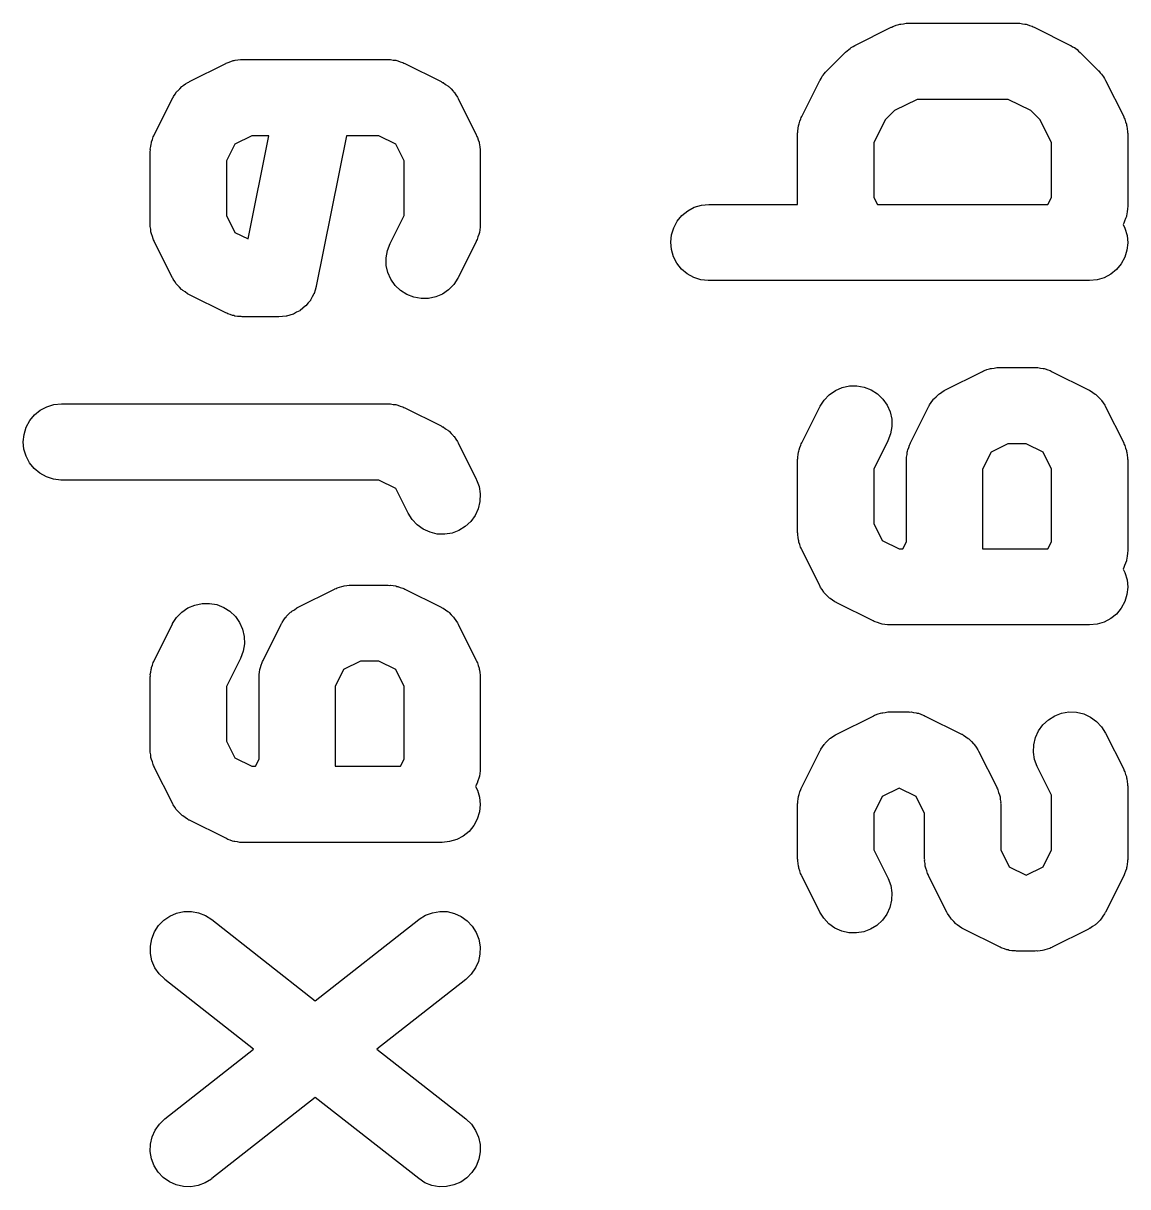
# Model space of a CAD drawing. Extents: x 1 to 84, y 1 to 137.
# Drawn here: x 73.328 to 77.678, y 100.084 to 104.669 of the extents above; entities that cross this region are included whole.
import ezdxf

# ---------------------------------------------------------------- set-up
doc = ezdxf.new("R2010")
doc.units = 0
doc.layers.add('BLACK', color=7, linetype='CONTINUOUS')

msp = doc.modelspace()

# ---------------------------------------------------------------- linework, layer by layer
at = {"layer": 'BLACK', "linetype": 'CONTINUOUS'}
for p, q in [((76.6033, 104.582), (76.7462, 104.653)), ((76.7462, 104.653), (76.7481, 104.654)), ((76.7481, 104.654), (76.7522, 104.656)), ((76.7522, 104.656), (76.7561, 104.658)), ((76.7561, 104.658), (76.7659, 104.661)), ((76.7659, 104.661), (76.7756, 104.664)), ((76.7756, 104.664), (76.7799, 104.665)), ((76.7799, 104.665), (76.7841, 104.666)), ((76.7841, 104.666), (76.7944, 104.667)), ((76.7944, 104.667), (76.8045, 104.669)), ((76.8045, 104.669), (76.8089, 104.669)), ((76.8089, 104.669), (76.8133, 104.669)), ((76.8133, 104.669), (77.2419, 104.669)), ((77.2419, 104.669), (77.244, 104.669)), ((77.244, 104.669), (77.2483, 104.669)), ((77.2483, 104.669), (77.2528, 104.669)), ((77.2528, 104.669), (77.2629, 104.667)), ((77.2629, 104.667), (77.273, 104.666)), ((77.273, 104.666), (77.2773, 104.665)), ((77.2773, 104.665), (77.2816, 104.664)), ((77.2816, 104.664), (77.2912, 104.66)), ((77.2912, 104.66), (77.3009, 104.657)), ((77.3009, 104.657), (77.3048, 104.655)), ((77.3048, 104.655), (77.3089, 104.653)), ((77.3089, 104.653), (77.4518, 104.582)), ((76.4929, 104.482), (76.5644, 104.554)), ((76.5644, 104.554), (76.5659, 104.555)), ((76.5659, 104.555), (76.5724, 104.561)), ((76.5724, 104.561), (76.5786, 104.566)), ((76.5786, 104.566), (76.5838, 104.57)), ((76.5838, 104.57), (76.5887, 104.574)), ((76.5887, 104.574), (76.5962, 104.578)), ((76.5962, 104.578), (76.6033, 104.582)), ((77.4518, 104.582), (77.4537, 104.581)), ((77.4537, 104.581), (77.4607, 104.576)), ((77.4607, 104.576), (77.4682, 104.573)), ((77.4682, 104.573), (77.473, 104.569)), ((77.473, 104.569), (77.4782, 104.565)), ((77.4782, 104.565), (77.4843, 104.559)), ((77.4843, 104.559), (77.4908, 104.554)), ((77.4908, 104.554), (77.5622, 104.482)), ((73.9819, 104.439), (74.1248, 104.511)), ((74.1248, 104.511), (74.1267, 104.512)), ((74.1267, 104.512), (74.1308, 104.513)), ((74.1308, 104.513), (74.1347, 104.515)), ((74.1347, 104.515), (74.1445, 104.518)), ((74.1445, 104.518), (74.1541, 104.522)), ((74.1541, 104.522), (74.1585, 104.522)), ((74.1585, 104.522), (74.1627, 104.524)), ((74.1627, 104.524), (74.1729, 104.525)), ((74.1729, 104.525), (74.1831, 104.526)), ((74.1831, 104.526), (74.1875, 104.526)), ((74.1875, 104.526), (74.1919, 104.526)), ((74.1919, 104.526), (74.7633, 104.526)), ((74.7633, 104.526), (74.7654, 104.526)), ((74.7654, 104.526), (74.7698, 104.526)), ((74.7698, 104.526), (74.7742, 104.526)), ((74.7742, 104.526), (74.7843, 104.524)), ((74.7843, 104.524), (74.7945, 104.523)), ((74.7945, 104.523), (74.7987, 104.522)), ((74.7987, 104.522), (74.803, 104.521)), ((74.803, 104.521), (74.8126, 104.517)), ((74.8126, 104.517), (74.8224, 104.514)), ((74.8224, 104.514), (74.8262, 104.512)), ((74.8262, 104.512), (74.8304, 104.511)), ((74.8304, 104.511), (74.9732, 104.439)), ((76.4658, 104.445), (76.4704, 104.452)), ((76.4704, 104.452), (76.4744, 104.46)), ((76.4744, 104.46), (76.4783, 104.465)), ((76.4783, 104.465), (76.4817, 104.47)), ((76.4817, 104.47), (76.4876, 104.476)), ((76.4876, 104.476), (76.4929, 104.482)), ((77.5622, 104.482), (77.5637, 104.481)), ((77.5637, 104.481), (77.5689, 104.474)), ((77.5689, 104.474), (77.5747, 104.468)), ((77.5747, 104.468), (77.578, 104.463)), ((77.578, 104.463), (77.5819, 104.458)), ((77.5819, 104.458), (77.5858, 104.451)), ((77.5858, 104.451), (77.5903, 104.444)), ((73.9317, 104.399), (73.934, 104.401)), ((73.934, 104.401), (73.9359, 104.403)), ((73.9359, 104.403), (73.9442, 104.411)), ((73.9442, 104.411), (73.9521, 104.42)), ((73.9521, 104.42), (73.9548, 104.421)), ((73.9548, 104.421), (73.9571, 104.424)), ((73.9571, 104.424), (73.9668, 104.43)), ((73.9668, 104.43), (73.9762, 104.436)), ((73.9762, 104.436), (73.9792, 104.437)), ((73.9792, 104.437), (73.9819, 104.439)), ((74.9732, 104.439), (74.9751, 104.438)), ((74.9751, 104.438), (74.9778, 104.436)), ((74.9778, 104.436), (74.9808, 104.435)), ((74.9808, 104.435), (74.9901, 104.428)), ((74.9901, 104.428), (74.9997, 104.422)), ((74.9997, 104.422), (75.002, 104.42)), ((75.002, 104.42), (75.0046, 104.418)), ((75.0046, 104.418), (75.0125, 104.41)), ((75.0125, 104.41), (75.0207, 104.402)), ((75.0207, 104.402), (75.0225, 104.399)), ((76.3934, 104.301), (76.4648, 104.444)), ((76.4648, 104.444), (76.4658, 104.445)), ((77.5903, 104.444), (77.6617, 104.301)), ((73.8434, 104.229), (73.9148, 104.372)), ((73.9148, 104.372), (73.9158, 104.374)), ((73.9158, 104.374), (73.9175, 104.377)), ((73.9175, 104.377), (73.9189, 104.38)), ((73.9189, 104.38), (73.9255, 104.389)), ((73.9255, 104.389), (73.9317, 104.399)), ((75.0225, 104.399), (75.0247, 104.397)), ((75.0247, 104.397), (75.0308, 104.387)), ((75.0308, 104.387), (75.0373, 104.378)), ((75.0373, 104.378), (75.0386, 104.375)), ((75.0386, 104.375), (75.0403, 104.372)), ((75.0403, 104.372), (75.1117, 104.229)), ((76.8487, 104.369), (76.7593, 104.325)), ((77.2064, 104.369), (76.8487, 104.369)), ((77.2959, 104.325), (77.2064, 104.369)), ((76.7593, 104.325), (76.7223, 104.288)), ((77.3329, 104.288), (77.2959, 104.325)), ((76.3797, 104.255), (76.3808, 104.265)), ((76.3808, 104.265), (76.3822, 104.269)), ((76.3822, 104.269), (76.3829, 104.273)), ((76.3829, 104.273), (76.3866, 104.283)), ((76.3866, 104.283), (76.3897, 104.293)), ((76.3897, 104.293), (76.3918, 104.297)), ((76.3918, 104.297), (76.3934, 104.301)), ((76.7223, 104.288), (76.6776, 104.198)), ((77.3776, 104.198), (77.3329, 104.288)), ((77.6617, 104.301), (77.6627, 104.299)), ((77.6627, 104.299), (77.6642, 104.295)), ((77.6642, 104.295), (77.6663, 104.291)), ((77.6663, 104.291), (77.6692, 104.281)), ((77.6692, 104.281), (77.6727, 104.271)), ((77.6727, 104.271), (77.6734, 104.267)), ((77.6734, 104.267), (77.6747, 104.263)), ((77.6747, 104.263), (77.6757, 104.253)), ((73.8366, 104.211), (73.8397, 104.221)), ((73.8397, 104.221), (73.8418, 104.225)), ((73.8418, 104.225), (73.8434, 104.229)), ((74.2273, 104.226), (74.1608, 104.193)), ((74.2132, 103.819), (74.2946, 104.226)), ((74.2946, 104.226), (74.2273, 104.226)), ((74.6005, 104.226), (74.4818, 103.633)), ((74.7279, 104.226), (74.6005, 104.226)), ((74.7943, 104.193), (74.7279, 104.226)), ((75.1117, 104.229), (75.1127, 104.227)), ((75.1127, 104.227), (75.1142, 104.223)), ((75.1142, 104.223), (75.1163, 104.219)), ((75.1163, 104.219), (75.1192, 104.209)), ((76.3776, 104.236), (76.3781, 104.24)), ((76.3776, 104.234), (76.3776, 104.236)), ((76.3776, 103.955), (76.3776, 104.234)), ((76.378, 104.244), (76.3797, 104.255)), ((76.3781, 104.24), (76.378, 104.244)), ((77.6757, 104.253), (77.6773, 104.242)), ((77.6773, 104.242), (77.6771, 104.238)), ((77.6771, 104.238), (77.6776, 104.234)), ((77.6776, 104.234), (77.6776, 103.948)), ((73.828, 104.173), (73.8297, 104.183)), ((73.8281, 104.169), (73.828, 104.173)), ((73.8297, 104.183), (73.8308, 104.193)), ((73.8308, 104.193), (73.8322, 104.198)), ((73.8322, 104.198), (73.8329, 104.202)), ((73.8329, 104.202), (73.8366, 104.211)), ((74.1608, 104.193), (74.1276, 104.127)), ((74.8276, 104.127), (74.7943, 104.193)), ((75.1192, 104.209), (75.1227, 104.2)), ((75.1227, 104.2), (75.1234, 104.196)), ((75.1234, 104.196), (75.1247, 104.191)), ((75.1247, 104.191), (75.1257, 104.181)), ((75.1257, 104.181), (75.1273, 104.171)), ((76.6776, 104.198), (76.6776, 103.983)), ((77.3776, 103.983), (77.3776, 104.198)), ((73.8276, 104.164), (73.8281, 104.169)), ((73.8276, 104.162), (73.8276, 104.164)), ((73.8276, 103.876), (73.8276, 104.162)), ((74.1276, 104.127), (74.1276, 103.912)), ((74.8276, 103.912), (74.8276, 104.127)), ((75.1273, 104.171), (75.1271, 104.167)), ((75.1271, 104.167), (75.1276, 104.162)), ((75.1276, 104.162), (75.1276, 103.876)), ((75.9446, 103.93), (75.9704, 103.944)), ((75.9704, 103.944), (75.9984, 103.952)), ((75.9984, 103.952), (76.0276, 103.955)), ((76.0276, 103.955), (76.3776, 103.955)), ((76.6776, 103.983), (76.6917, 103.955)), ((76.6917, 103.955), (77.3634, 103.955)), ((77.3634, 103.955), (77.3776, 103.983)), ((77.6776, 103.946), (77.6771, 103.941)), ((77.6776, 103.948), (77.6776, 103.946)), ((74.1276, 103.912), (74.1608, 103.845)), ((74.772, 103.801), (74.8276, 103.912)), ((75.9032, 103.889), (75.9219, 103.911)), ((75.9219, 103.911), (75.9446, 103.93)), ((77.6685, 103.899), (77.6654, 103.889)), ((77.6722, 103.908), (77.6685, 103.899)), ((77.673, 103.912), (77.6722, 103.908)), ((77.6743, 103.917), (77.673, 103.912)), ((77.6754, 103.927), (77.6743, 103.917)), ((77.6772, 103.937), (77.6754, 103.927)), ((77.6771, 103.941), (77.6772, 103.937)), ((73.828, 103.872), (73.8276, 103.876)), ((73.8278, 103.868), (73.828, 103.872)), ((73.8294, 103.858), (73.8278, 103.868)), ((73.8304, 103.847), (73.8294, 103.858)), ((75.1254, 103.855), (75.1243, 103.845)), ((75.1272, 103.866), (75.1254, 103.855)), ((75.1276, 103.874), (75.1271, 103.87)), ((75.1271, 103.87), (75.1272, 103.866)), ((75.1276, 103.876), (75.1276, 103.874)), ((75.8806, 103.835), (75.8893, 103.863)), ((75.8893, 103.863), (75.9032, 103.889)), ((77.6617, 103.881), (77.6591, 103.876)), ((77.6591, 103.876), (77.6666, 103.861)), ((77.6633, 103.885), (77.6617, 103.881)), ((77.6654, 103.889), (77.6633, 103.885)), ((77.6666, 103.861), (77.6749, 103.833)), ((73.8317, 103.843), (73.8304, 103.847)), ((73.8324, 103.839), (73.8317, 103.843)), ((73.8359, 103.829), (73.8324, 103.839)), ((73.8389, 103.819), (73.8359, 103.829)), ((73.841, 103.815), (73.8389, 103.819)), ((73.8425, 103.811), (73.841, 103.815)), ((73.8434, 103.809), (73.8425, 103.811)), ((73.9148, 103.666), (73.8434, 103.809)), ((74.1608, 103.845), (74.2132, 103.819)), ((75.1117, 103.809), (75.0403, 103.666)), ((75.1133, 103.813), (75.1117, 103.809)), ((75.1154, 103.817), (75.1133, 103.813)), ((75.1185, 103.827), (75.1154, 103.817)), ((75.1222, 103.837), (75.1185, 103.827)), ((75.123, 103.841), (75.1222, 103.837)), ((75.1243, 103.845), (75.123, 103.841)), ((75.8776, 103.806), (75.8806, 103.835)), ((75.8802, 103.777), (75.8776, 103.806)), ((77.6749, 103.833), (77.6776, 103.804)), ((74.7565, 103.744), (74.7615, 103.773)), ((74.7615, 103.773), (74.772, 103.801)), ((75.8885, 103.749), (75.8802, 103.777)), ((77.6745, 103.775), (77.6658, 103.747)), ((77.6776, 103.804), (77.6745, 103.775)), ((74.7573, 103.715), (74.7565, 103.744)), ((74.7637, 103.687), (74.7573, 103.715)), ((75.9021, 103.723), (75.8885, 103.749)), ((75.9204, 103.7), (75.9021, 103.723)), ((77.6519, 103.721), (77.6333, 103.699)), ((77.6658, 103.747), (77.6519, 103.721)), ((74.7755, 103.66), (74.7637, 103.687)), ((75.9428, 103.681), (75.9204, 103.7)), ((75.9685, 103.667), (75.9428, 103.681)), ((75.9964, 103.658), (75.9685, 103.667)), ((77.6106, 103.68), (77.5847, 103.666)), ((77.6333, 103.699), (77.6106, 103.68)), ((73.9166, 103.664), (73.9148, 103.666)), ((73.9179, 103.661), (73.9166, 103.664)), ((73.9243, 103.651), (73.9179, 103.661)), ((73.9304, 103.642), (73.9243, 103.651)), ((73.9326, 103.639), (73.9304, 103.642)), ((73.9345, 103.637), (73.9326, 103.639)), ((73.9427, 103.629), (73.9345, 103.637)), ((73.9505, 103.62), (73.9427, 103.629)), ((74.4814, 103.631), (74.4771, 103.617)), ((74.4816, 103.632), (74.4814, 103.631)), ((74.4817, 103.632), (74.4816, 103.632)), ((74.4818, 103.633), (74.4817, 103.632)), ((74.4817, 103.632), (74.4817, 103.632)), ((74.7923, 103.636), (74.7755, 103.66)), ((74.8135, 103.616), (74.7923, 103.636)), ((75.0234, 103.64), (75.003, 103.619)), ((75.0394, 103.665), (75.0234, 103.64)), ((75.0403, 103.666), (75.0394, 103.665)), ((76.0255, 103.655), (75.9964, 103.658)), ((76.0276, 103.655), (76.0255, 103.655)), ((77.5276, 103.655), (76.0276, 103.655)), ((77.5567, 103.658), (77.5276, 103.655)), ((77.5847, 103.666), (77.5567, 103.658)), ((73.9532, 103.619), (73.9505, 103.62)), ((73.9555, 103.616), (73.9532, 103.619)), ((73.9651, 103.61), (73.9555, 103.616)), ((73.9744, 103.603), (73.9651, 103.61)), ((73.9773, 103.602), (73.9744, 103.603)), ((73.9801, 103.6), (73.9773, 103.602)), ((73.9819, 103.599), (73.9801, 103.6)), ((74.1248, 103.528), (73.9819, 103.599)), ((74.4583, 103.577), (74.4493, 103.567)), ((74.4586, 103.578), (74.4583, 103.577)), ((74.4591, 103.578), (74.4586, 103.578)), ((74.4657, 103.591), (74.4591, 103.578)), ((74.4725, 103.603), (74.4657, 103.591)), ((74.4727, 103.603), (74.4725, 103.603)), ((74.473, 103.604), (74.4727, 103.603)), ((74.4771, 103.617), (74.473, 103.604)), ((74.8381, 103.6), (74.8135, 103.616)), ((74.8654, 103.589), (74.8381, 103.6)), ((74.8942, 103.584), (74.8654, 103.589)), ((74.9235, 103.585), (74.8942, 103.584)), ((74.9521, 103.591), (74.9235, 103.585)), ((74.9789, 103.602), (74.9521, 103.591)), ((75.003, 103.619), (74.9789, 103.602)), ((74.4042, 103.53), (74.3919, 103.523)), ((74.4166, 103.536), (74.4042, 103.53)), ((74.4171, 103.537), (74.4166, 103.536)), ((74.4177, 103.537), (74.4171, 103.537)), ((74.4285, 103.546), (74.4177, 103.537)), ((74.4395, 103.555), (74.4285, 103.546)), ((74.4399, 103.555), (74.4395, 103.555)), ((74.4404, 103.556), (74.4399, 103.555)), ((74.4493, 103.567), (74.4404, 103.556)), ((74.1289, 103.526), (74.1248, 103.528)), ((74.1328, 103.524), (74.1289, 103.526)), ((74.1425, 103.521), (74.1328, 103.524)), ((74.1521, 103.518), (74.1425, 103.521)), ((74.1565, 103.517), (74.1521, 103.518)), ((74.1607, 103.515), (74.1565, 103.517)), ((74.1709, 103.514), (74.1607, 103.515)), ((74.181, 103.513), (74.1709, 103.514)), ((74.1854, 103.513), (74.181, 103.513)), ((74.1898, 103.512), (74.1854, 103.513)), ((74.1919, 103.512), (74.1898, 103.512)), ((74.3347, 103.512), (74.1919, 103.512)), ((74.3486, 103.514), (74.3347, 103.512)), ((74.3625, 103.515), (74.3486, 103.514)), ((74.3632, 103.515), (74.3625, 103.515)), ((74.3638, 103.515), (74.3632, 103.515)), ((74.3772, 103.519), (74.3638, 103.515)), ((74.3906, 103.523), (74.3772, 103.519)), ((74.3912, 103.523), (74.3906, 103.523)), ((74.3919, 103.523), (74.3912, 103.523)), ((77.1094, 103.299), (77.1133, 103.301)), ((77.1133, 103.301), (77.1231, 103.304)), ((77.1231, 103.304), (77.1327, 103.307)), ((77.1327, 103.307), (77.1371, 103.308)), ((77.1371, 103.308), (77.1413, 103.309)), ((77.1413, 103.309), (77.1515, 103.31)), ((77.1515, 103.31), (77.1616, 103.312)), ((77.1616, 103.312), (77.166, 103.312)), ((77.166, 103.312), (77.1704, 103.312)), ((77.1704, 103.312), (77.3133, 103.312)), ((77.3133, 103.312), (77.3154, 103.312)), ((77.3154, 103.312), (77.3198, 103.312)), ((77.3198, 103.312), (77.3242, 103.312)), ((77.3242, 103.312), (77.3343, 103.31)), ((77.3343, 103.31), (77.3445, 103.309)), ((77.3445, 103.309), (77.3487, 103.308)), ((77.3487, 103.308), (77.353, 103.307)), ((77.353, 103.307), (77.3626, 103.303)), ((77.3626, 103.303), (77.3724, 103.3)), ((76.9605, 103.225), (77.1033, 103.296)), ((77.1033, 103.296), (77.1052, 103.297)), ((77.1052, 103.297), (77.1094, 103.299)), ((77.3724, 103.3), (77.3762, 103.298)), ((77.3762, 103.298), (77.3804, 103.296)), ((77.3804, 103.296), (77.5232, 103.225)), ((76.5021, 103.205), (76.5262, 103.222)), ((76.5262, 103.222), (76.5531, 103.234)), ((76.5531, 103.234), (76.5817, 103.24)), ((76.5817, 103.24), (76.6109, 103.24)), ((76.6109, 103.24), (76.6398, 103.235)), ((76.6398, 103.235), (76.667, 103.224)), ((76.667, 103.224), (76.6917, 103.209)), ((76.6917, 103.209), (76.7128, 103.188)), ((76.9334, 103.207), (76.9357, 103.209)), ((76.9357, 103.209), (76.9454, 103.215)), ((76.9454, 103.215), (76.9548, 103.222)), ((76.9548, 103.222), (76.9577, 103.223)), ((76.9577, 103.223), (76.9605, 103.225)), ((77.5232, 103.225), (77.5251, 103.224)), ((77.5251, 103.224), (77.5278, 103.222)), ((77.5278, 103.222), (77.5308, 103.221)), ((77.5308, 103.221), (77.5401, 103.214)), ((77.5401, 103.214), (77.5497, 103.208)), ((73.4204, 103.158), (73.4484, 103.166)), ((73.4484, 103.166), (73.4776, 103.169)), ((73.4776, 103.169), (74.7633, 103.169)), ((74.7633, 103.169), (74.7654, 103.169)), ((74.7654, 103.169), (74.7698, 103.169)), ((74.7698, 103.169), (74.7742, 103.169)), ((74.7742, 103.169), (74.7843, 103.167)), ((74.7843, 103.167), (74.7945, 103.166)), ((74.7945, 103.166), (74.7987, 103.165)), ((74.7987, 103.165), (74.803, 103.164)), ((74.803, 103.164), (74.8126, 103.16)), ((76.4658, 103.16), (76.4817, 103.184)), ((76.4817, 103.184), (76.5021, 103.205)), ((76.7128, 103.188), (76.7296, 103.164)), ((76.7296, 103.164), (76.7415, 103.138)), ((76.8961, 103.162), (76.8975, 103.165)), ((76.8975, 103.165), (76.9041, 103.175)), ((76.9041, 103.175), (76.9103, 103.184)), ((76.9103, 103.184), (76.9125, 103.187)), ((76.9125, 103.187), (76.9144, 103.189)), ((76.9144, 103.189), (76.9227, 103.197)), ((76.9227, 103.197), (76.9307, 103.205)), ((76.9307, 103.205), (76.9334, 103.207)), ((77.5497, 103.208), (77.552, 103.206)), ((77.552, 103.206), (77.5546, 103.204)), ((77.5546, 103.204), (77.5625, 103.196)), ((77.5625, 103.196), (77.5707, 103.188)), ((77.5707, 103.188), (77.5725, 103.185)), ((77.5725, 103.185), (77.5747, 103.183)), ((77.5747, 103.183), (77.5808, 103.173)), ((77.5808, 103.173), (77.5873, 103.164)), ((77.5873, 103.164), (77.5886, 103.161)), ((73.3532, 103.103), (73.3719, 103.126)), ((73.3719, 103.126), (73.3946, 103.144)), ((73.3946, 103.144), (73.4204, 103.158)), ((74.8126, 103.16), (74.8224, 103.157)), ((74.8224, 103.157), (74.8262, 103.155)), ((74.8262, 103.155), (74.8304, 103.153)), ((74.8304, 103.153), (74.9732, 103.082)), ((76.3934, 103.015), (76.4648, 103.158)), ((76.4648, 103.158), (76.4658, 103.16)), ((76.7415, 103.138), (76.7479, 103.109)), ((76.822, 103.015), (76.8934, 103.158)), ((76.8934, 103.158), (76.8944, 103.16)), ((76.8944, 103.16), (76.8961, 103.162)), ((77.5886, 103.161), (77.5903, 103.158)), ((77.5903, 103.158), (77.6617, 103.015)), ((73.3306, 103.049), (73.3393, 103.077)), ((73.3393, 103.077), (73.3532, 103.103)), ((74.9732, 103.082), (74.9751, 103.081)), ((74.9751, 103.081), (74.9778, 103.079)), ((74.9778, 103.079), (74.9808, 103.078)), ((74.9808, 103.078), (74.9901, 103.071)), ((74.9901, 103.071), (74.9997, 103.065)), ((76.7486, 103.08), (76.7436, 103.051)), ((76.7479, 103.109), (76.7486, 103.08)), ((73.3276, 103.02), (73.3306, 103.049)), ((74.9997, 103.065), (75.002, 103.063)), ((75.002, 103.063), (75.0046, 103.061)), ((75.0046, 103.061), (75.0125, 103.053)), ((75.0125, 103.053), (75.0207, 103.045)), ((75.0207, 103.045), (75.0225, 103.042)), ((75.0225, 103.042), (75.0247, 103.04)), ((75.0247, 103.04), (75.0308, 103.03)), ((75.0308, 103.03), (75.0373, 103.021)), ((76.7436, 103.051), (76.7332, 103.024)), ((73.3302, 102.991), (73.3276, 103.02)), ((73.3385, 102.963), (73.3302, 102.991)), ((75.0373, 103.021), (75.0386, 103.018)), ((75.0386, 103.018), (75.0403, 103.015)), ((75.0403, 103.015), (75.1117, 102.872)), ((76.3808, 102.979), (76.3822, 102.983)), ((76.3822, 102.983), (76.3829, 102.988)), ((76.3829, 102.988), (76.3866, 102.997)), ((76.3866, 102.997), (76.3897, 103.007)), ((76.3897, 103.007), (76.3918, 103.011)), ((76.3918, 103.011), (76.3934, 103.015)), ((76.7332, 103.024), (76.6776, 102.912)), ((76.8094, 102.979), (76.8108, 102.983)), ((76.8108, 102.983), (76.8115, 102.988)), ((76.8115, 102.988), (76.8152, 102.997)), ((76.8152, 102.997), (76.8183, 103.007)), ((76.8183, 103.007), (76.8204, 103.011)), ((76.8204, 103.011), (76.822, 103.015)), ((77.2058, 103.012), (77.1394, 102.979)), ((77.2779, 103.012), (77.2058, 103.012)), ((77.3443, 102.979), (77.2779, 103.012)), ((77.6617, 103.015), (77.6627, 103.013)), ((77.6627, 103.013), (77.6642, 103.009)), ((77.6642, 103.009), (77.6663, 103.005)), ((77.6663, 103.005), (77.6692, 102.995)), ((77.6692, 102.995), (77.6727, 102.986)), ((77.6727, 102.986), (77.6734, 102.981)), ((77.6734, 102.981), (77.6747, 102.977)), ((73.3521, 102.937), (73.3385, 102.963)), ((73.3704, 102.914), (73.3521, 102.937)), ((76.3776, 102.95), (76.3781, 102.954)), ((76.3776, 102.948), (76.3776, 102.95)), ((76.3776, 102.662), (76.3776, 102.948)), ((76.378, 102.959), (76.3797, 102.969)), ((76.3781, 102.954), (76.378, 102.959)), ((76.3797, 102.969), (76.3808, 102.979)), ((76.8061, 102.948), (76.8062, 102.95)), ((76.8061, 102.626), (76.8061, 102.948)), ((76.8062, 102.95), (76.8066, 102.954)), ((76.8065, 102.959), (76.8083, 102.969)), ((76.8066, 102.954), (76.8065, 102.959)), ((76.8083, 102.969), (76.8094, 102.979)), ((77.1394, 102.979), (77.1061, 102.912)), ((77.3776, 102.912), (77.3443, 102.979)), ((77.6747, 102.977), (77.6757, 102.967)), ((77.6757, 102.967), (77.6773, 102.957)), ((77.6773, 102.957), (77.6771, 102.952)), ((77.6771, 102.952), (77.6776, 102.948)), ((77.6776, 102.948), (77.6776, 102.591)), ((73.3928, 102.896), (73.3704, 102.914)), ((73.4185, 102.881), (73.3928, 102.896)), ((76.6776, 102.912), (76.6776, 102.698)), ((77.1061, 102.912), (77.1061, 102.598)), ((77.3776, 102.626), (77.3776, 102.912)), ((73.4464, 102.873), (73.4185, 102.881)), ((73.4755, 102.869), (73.4464, 102.873)), ((73.4776, 102.869), (73.4755, 102.869)), ((74.7279, 102.869), (73.4776, 102.869)), ((74.7943, 102.836), (74.7279, 102.869)), ((75.1117, 102.872), (75.1127, 102.87)), ((75.1127, 102.87), (75.1227, 102.843)), ((75.1227, 102.843), (75.1273, 102.814)), ((74.8434, 102.738), (74.7943, 102.836)), ((75.1273, 102.814), (75.1262, 102.785)), ((75.1194, 102.756), (75.1072, 102.729)), ((75.1262, 102.785), (75.1194, 102.756)), ((74.859, 102.713), (74.8434, 102.738)), ((74.8791, 102.692), (74.859, 102.713)), ((75.09, 102.706), (75.0686, 102.686)), ((75.1072, 102.729), (75.09, 102.706)), ((74.9029, 102.675), (74.8791, 102.692)), ((74.9296, 102.663), (74.9029, 102.675)), ((74.9582, 102.656), (74.9296, 102.663)), ((75.0163, 102.66), (74.9874, 102.655)), ((75.0437, 102.67), (75.0163, 102.66)), ((75.0686, 102.686), (75.0437, 102.67)), ((76.378, 102.658), (76.3776, 102.662)), ((76.6776, 102.698), (76.7108, 102.631)), ((74.9874, 102.655), (74.9582, 102.656)), ((76.3778, 102.653), (76.378, 102.658)), ((76.3794, 102.643), (76.3778, 102.653)), ((76.3804, 102.633), (76.3794, 102.643)), ((76.3817, 102.629), (76.3804, 102.633)), ((76.3824, 102.624), (76.3817, 102.629)), ((76.3859, 102.615), (76.3824, 102.624)), ((76.3889, 102.605), (76.3859, 102.615)), ((76.7108, 102.631), (76.7773, 102.598)), ((76.792, 102.598), (76.8061, 102.626)), ((77.3634, 102.598), (77.3776, 102.626)), ((76.391, 102.601), (76.3889, 102.605)), ((76.3925, 102.597), (76.391, 102.601)), ((76.3934, 102.595), (76.3925, 102.597)), ((76.4648, 102.452), (76.3934, 102.595)), ((76.7773, 102.598), (76.792, 102.598)), ((77.1061, 102.598), (77.3634, 102.598)), ((77.6754, 102.57), (77.6743, 102.56)), ((77.6772, 102.58), (77.6754, 102.57)), ((77.6776, 102.589), (77.6771, 102.584)), ((77.6771, 102.584), (77.6772, 102.58)), ((77.6776, 102.591), (77.6776, 102.589)), ((77.6617, 102.524), (77.6591, 102.518)), ((77.6633, 102.528), (77.6617, 102.524)), ((77.6654, 102.532), (77.6633, 102.528)), ((77.6685, 102.541), (77.6654, 102.532)), ((77.6722, 102.551), (77.6685, 102.541)), ((77.673, 102.555), (77.6722, 102.551)), ((77.6743, 102.56), (77.673, 102.555)), ((77.6591, 102.518), (77.6666, 102.504)), ((77.6666, 102.504), (77.6749, 102.476)), ((77.6749, 102.476), (77.6776, 102.447)), ((74.4105, 102.368), (74.5533, 102.439)), ((74.5533, 102.439), (74.5552, 102.44)), ((74.5552, 102.44), (74.5594, 102.442)), ((74.5594, 102.442), (74.5633, 102.444)), ((74.5633, 102.444), (74.5731, 102.447)), ((74.5731, 102.447), (74.5827, 102.45)), ((74.5827, 102.45), (74.5871, 102.451)), ((74.5871, 102.451), (74.5913, 102.452)), ((74.5913, 102.452), (74.6015, 102.453)), ((74.6015, 102.453), (74.6116, 102.455)), ((74.6116, 102.455), (74.616, 102.455)), ((74.616, 102.455), (74.6204, 102.455)), ((74.6204, 102.455), (74.7633, 102.455)), ((74.7633, 102.455), (74.7654, 102.455)), ((74.7654, 102.455), (74.7698, 102.454)), ((74.7698, 102.454), (74.7742, 102.455)), ((74.7742, 102.455), (74.7843, 102.453)), ((74.7843, 102.453), (74.7945, 102.452)), ((74.7945, 102.452), (74.7987, 102.45)), ((74.7987, 102.45), (74.803, 102.45)), ((74.803, 102.45), (74.8126, 102.446)), ((74.8126, 102.446), (74.8224, 102.443)), ((74.8224, 102.443), (74.8262, 102.441)), ((74.8262, 102.441), (74.8304, 102.439)), ((74.8304, 102.439), (74.9732, 102.368)), ((76.4666, 102.449), (76.4648, 102.452)), ((76.4679, 102.446), (76.4666, 102.449)), ((76.4743, 102.437), (76.4679, 102.446)), ((76.4804, 102.427), (76.4743, 102.437)), ((77.6776, 102.447), (77.6745, 102.418)), ((76.4826, 102.425), (76.4804, 102.427)), ((76.4845, 102.422), (76.4826, 102.425)), ((76.4927, 102.414), (76.4845, 102.422)), ((76.5005, 102.406), (76.4927, 102.414)), ((76.5032, 102.404), (76.5005, 102.406)), ((76.5055, 102.402), (76.5032, 102.404)), ((76.5151, 102.396), (76.5055, 102.402)), ((76.5244, 102.389), (76.5151, 102.396)), ((76.5273, 102.388), (76.5244, 102.389)), ((76.5301, 102.386), (76.5273, 102.388)), ((76.5319, 102.385), (76.5301, 102.386)), ((76.6748, 102.314), (76.5319, 102.385)), ((77.6658, 102.39), (77.6519, 102.364)), ((77.6745, 102.418), (77.6658, 102.39)), ((73.9317, 102.327), (73.9521, 102.348)), ((73.9521, 102.348), (73.9762, 102.365)), ((73.9762, 102.365), (74.0031, 102.376)), ((74.0031, 102.376), (74.0317, 102.383)), ((74.0317, 102.383), (74.0609, 102.383)), ((74.0609, 102.383), (74.0898, 102.378)), ((74.0898, 102.378), (74.117, 102.367)), ((74.117, 102.367), (74.1417, 102.352)), ((74.1417, 102.352), (74.1628, 102.331)), ((74.3644, 102.332), (74.3727, 102.34)), ((74.3727, 102.34), (74.3807, 102.348)), ((74.3807, 102.348), (74.3834, 102.35)), ((74.3834, 102.35), (74.3857, 102.352)), ((74.3857, 102.352), (74.3954, 102.358)), ((74.3954, 102.358), (74.4048, 102.365)), ((74.4048, 102.365), (74.4077, 102.366)), ((74.4077, 102.366), (74.4105, 102.368)), ((74.9732, 102.368), (74.9751, 102.367)), ((74.9751, 102.367), (74.9778, 102.365)), ((74.9778, 102.365), (74.9808, 102.364)), ((74.9808, 102.364), (74.9901, 102.357)), ((74.9901, 102.357), (74.9997, 102.351)), ((74.9997, 102.351), (75.002, 102.349)), ((75.002, 102.349), (75.0046, 102.347)), ((75.0046, 102.347), (75.0125, 102.338)), ((75.0125, 102.338), (75.0207, 102.33)), ((77.6333, 102.341), (77.6106, 102.323)), ((77.6519, 102.364), (77.6333, 102.341)), ((73.8434, 102.158), (73.9148, 102.301)), ((73.9148, 102.301), (73.9158, 102.303)), ((73.9158, 102.303), (73.9317, 102.327)), ((74.1628, 102.331), (74.1796, 102.307)), ((74.1796, 102.307), (74.1915, 102.281)), ((74.272, 102.158), (74.3434, 102.301)), ((74.3434, 102.301), (74.3444, 102.303)), ((74.3444, 102.303), (74.3461, 102.305)), ((74.3461, 102.305), (74.3475, 102.308)), ((74.3475, 102.308), (74.3541, 102.318)), ((74.3541, 102.318), (74.3603, 102.327)), ((74.3603, 102.327), (74.3625, 102.329)), ((74.3625, 102.329), (74.3644, 102.332)), ((75.0207, 102.33), (75.0225, 102.328)), ((75.0225, 102.328), (75.0247, 102.325)), ((75.0247, 102.325), (75.0308, 102.316)), ((75.0308, 102.316), (75.0373, 102.306)), ((75.0373, 102.306), (75.0386, 102.303)), ((75.0386, 102.303), (75.0403, 102.301)), ((75.0403, 102.301), (75.1117, 102.158)), ((76.6789, 102.312), (76.6748, 102.314)), ((76.6828, 102.31), (76.6789, 102.312)), ((76.6925, 102.307), (76.6828, 102.31)), ((76.7021, 102.303), (76.6925, 102.307)), ((76.7065, 102.302), (76.7021, 102.303)), ((76.7107, 102.301), (76.7065, 102.302)), ((76.7209, 102.3), (76.7107, 102.301)), ((76.731, 102.298), (76.7209, 102.3)), ((76.7354, 102.298), (76.731, 102.298)), ((76.7398, 102.298), (76.7354, 102.298)), ((76.7419, 102.298), (76.7398, 102.298)), ((77.5276, 102.298), (76.7419, 102.298)), ((77.5567, 102.301), (77.5276, 102.298)), ((77.5847, 102.309), (77.5567, 102.301)), ((77.6106, 102.323), (77.5847, 102.309)), ((74.1915, 102.281), (74.1979, 102.252)), ((74.1979, 102.252), (74.1986, 102.223)), ((74.1986, 102.223), (74.1936, 102.194)), ((73.8397, 102.15), (73.8418, 102.154)), ((73.8418, 102.154), (73.8434, 102.158)), ((74.1832, 102.166), (74.1276, 102.055)), ((74.1936, 102.194), (74.1832, 102.166)), ((74.2683, 102.15), (74.2704, 102.154)), ((74.2704, 102.154), (74.272, 102.158)), ((74.6558, 102.155), (74.5894, 102.122)), ((74.7279, 102.155), (74.6558, 102.155)), ((74.7943, 102.122), (74.7279, 102.155)), ((75.1117, 102.158), (75.1127, 102.156)), ((75.1127, 102.156), (75.1142, 102.152)), ((73.828, 102.102), (73.8297, 102.112)), ((73.8297, 102.112), (73.8308, 102.122)), ((73.8308, 102.122), (73.8322, 102.126)), ((73.8322, 102.126), (73.8329, 102.13)), ((73.8329, 102.13), (73.8366, 102.14)), ((73.8366, 102.14), (73.8397, 102.15)), ((74.2565, 102.102), (74.2583, 102.112)), ((74.2583, 102.112), (74.2594, 102.122)), ((74.2594, 102.122), (74.2608, 102.126)), ((74.2608, 102.126), (74.2615, 102.13)), ((74.2615, 102.13), (74.2652, 102.14)), ((74.2652, 102.14), (74.2683, 102.15)), ((74.5894, 102.122), (74.5561, 102.055)), ((74.8276, 102.055), (74.7943, 102.122)), ((75.1142, 102.152), (75.1163, 102.148)), ((75.1163, 102.148), (75.1192, 102.138)), ((75.1192, 102.138), (75.1227, 102.128)), ((75.1227, 102.128), (75.1234, 102.124)), ((75.1234, 102.124), (75.1247, 102.12)), ((75.1247, 102.12), (75.1257, 102.11)), ((75.1257, 102.11), (75.1273, 102.1)), ((73.8276, 102.093), (73.8281, 102.097)), ((73.8276, 102.091), (73.8276, 102.093)), ((73.8276, 101.805), (73.8276, 102.091)), ((73.8281, 102.097), (73.828, 102.102)), ((74.2561, 102.091), (74.2562, 102.093)), ((74.2561, 101.769), (74.2561, 102.091)), ((74.2562, 102.093), (74.2566, 102.097)), ((74.2566, 102.097), (74.2565, 102.102)), ((75.1273, 102.1), (75.1271, 102.095)), ((75.1271, 102.095), (75.1276, 102.091)), ((75.1276, 102.091), (75.1276, 101.734)), ((74.1276, 102.055), (74.1276, 101.84)), ((74.5561, 102.055), (74.5561, 101.741)), ((74.8276, 101.769), (74.8276, 102.055)), ((76.5319, 101.868), (76.6748, 101.939)), ((76.6748, 101.939), (76.6767, 101.94)), ((76.6767, 101.94), (76.6808, 101.942)), ((76.6808, 101.942), (76.6847, 101.944)), ((76.6847, 101.944), (76.6945, 101.947)), ((76.6945, 101.947), (76.7041, 101.95)), ((76.7041, 101.95), (76.7085, 101.951)), ((76.7085, 101.951), (76.7127, 101.952)), ((76.7127, 101.952), (76.7229, 101.953)), ((76.7229, 101.953), (76.7331, 101.955)), ((76.7331, 101.955), (76.7375, 101.955)), ((76.7375, 101.955), (76.7419, 101.955)), ((76.7419, 101.955), (76.8133, 101.955)), ((76.8133, 101.955), (76.8154, 101.955)), ((76.8154, 101.955), (76.8198, 101.954)), ((76.8198, 101.954), (76.8242, 101.955)), ((76.8242, 101.955), (76.8343, 101.953)), ((76.8343, 101.953), (76.8445, 101.952)), ((76.8445, 101.952), (76.8487, 101.95)), ((76.8487, 101.95), (76.853, 101.95)), ((76.853, 101.95), (76.8626, 101.946)), ((76.8626, 101.946), (76.8724, 101.943)), ((76.8724, 101.943), (76.8762, 101.941)), ((76.8762, 101.941), (76.8804, 101.939)), ((76.8804, 101.939), (77.0232, 101.868)), ((77.3651, 101.924), (77.39, 101.94)), ((77.39, 101.94), (77.4174, 101.95)), ((77.4174, 101.95), (77.4463, 101.955)), ((77.4463, 101.955), (77.4756, 101.954)), ((77.4756, 101.954), (77.5041, 101.947)), ((77.5041, 101.947), (77.5308, 101.935)), ((77.5308, 101.935), (77.5546, 101.918)), ((77.3143, 101.854), (77.3265, 101.881)), ((77.3265, 101.881), (77.3437, 101.904)), ((77.3437, 101.904), (77.3651, 101.924)), ((77.5546, 101.918), (77.5747, 101.897)), ((77.5747, 101.897), (77.5903, 101.872)), ((74.1276, 101.84), (74.1608, 101.774)), ((76.4859, 101.832), (76.4942, 101.84)), ((76.4942, 101.84), (76.5021, 101.848)), ((76.5021, 101.848), (76.5048, 101.85)), ((76.5048, 101.85), (76.5071, 101.852)), ((76.5071, 101.852), (76.5168, 101.858)), ((76.5168, 101.858), (76.5262, 101.865)), ((76.5262, 101.865), (76.5292, 101.866)), ((76.5292, 101.866), (76.5319, 101.868)), ((77.0232, 101.868), (77.0251, 101.867)), ((77.0251, 101.867), (77.0278, 101.865)), ((77.0278, 101.865), (77.0308, 101.864)), ((77.0308, 101.864), (77.0401, 101.857)), ((77.0401, 101.857), (77.0497, 101.851)), ((77.0497, 101.851), (77.052, 101.849)), ((77.052, 101.849), (77.0546, 101.847)), ((77.0546, 101.847), (77.0625, 101.838)), ((77.0625, 101.838), (77.0707, 101.83)), ((77.3075, 101.825), (77.3143, 101.854)), ((77.5903, 101.872), (77.6617, 101.729)), ((73.828, 101.801), (73.8276, 101.805)), ((73.8278, 101.796), (73.828, 101.801)), ((73.8294, 101.786), (73.8278, 101.796)), ((76.3934, 101.658), (76.4648, 101.801)), ((76.4648, 101.801), (76.4658, 101.803)), ((76.4658, 101.803), (76.4675, 101.805)), ((76.4675, 101.805), (76.4689, 101.808)), ((76.4689, 101.808), (76.4755, 101.818)), ((76.4755, 101.818), (76.4817, 101.827)), ((76.4817, 101.827), (76.484, 101.829)), ((76.484, 101.829), (76.4859, 101.832)), ((77.0707, 101.83), (77.0725, 101.828)), ((77.0725, 101.828), (77.0747, 101.825)), ((77.0747, 101.825), (77.0808, 101.816)), ((77.0808, 101.816), (77.0873, 101.806)), ((77.0873, 101.806), (77.0886, 101.803)), ((77.0886, 101.803), (77.0903, 101.801)), ((77.0903, 101.801), (77.1617, 101.658)), ((77.3064, 101.796), (77.3075, 101.825)), ((77.311, 101.767), (77.3064, 101.796)), ((73.8304, 101.776), (73.8294, 101.786)), ((73.8317, 101.772), (73.8304, 101.776)), ((73.8324, 101.767), (73.8317, 101.772)), ((73.8359, 101.758), (73.8324, 101.767)), ((73.8389, 101.748), (73.8359, 101.758)), ((73.841, 101.744), (73.8389, 101.748)), ((73.8425, 101.74), (73.841, 101.744)), ((74.1608, 101.774), (74.2273, 101.741)), ((74.242, 101.741), (74.2561, 101.769)), ((74.8134, 101.741), (74.8276, 101.769)), ((77.3211, 101.74), (77.311, 101.767)), ((73.8434, 101.738), (73.8425, 101.74)), ((73.9148, 101.595), (73.8434, 101.738)), ((74.2273, 101.741), (74.242, 101.741)), ((74.5561, 101.741), (74.8134, 101.741)), ((75.123, 101.698), (75.1222, 101.694)), ((75.1243, 101.702), (75.123, 101.698)), ((75.1254, 101.713), (75.1243, 101.702)), ((75.1272, 101.723), (75.1254, 101.713)), ((75.1276, 101.731), (75.1271, 101.727)), ((75.1271, 101.727), (75.1272, 101.723)), ((75.1276, 101.734), (75.1276, 101.731)), ((77.322, 101.738), (77.3211, 101.74)), ((77.3776, 101.627), (77.322, 101.738)), ((77.6617, 101.729), (77.6627, 101.727)), ((77.6627, 101.727), (77.6642, 101.723)), ((77.6642, 101.723), (77.6663, 101.719)), ((77.6663, 101.719), (77.6692, 101.709)), ((77.6692, 101.709), (77.6727, 101.7)), ((77.6727, 101.7), (77.6734, 101.696)), ((77.6734, 101.696), (77.6747, 101.691)), ((75.1117, 101.666), (75.1091, 101.661)), ((75.1091, 101.661), (75.1166, 101.647)), ((75.1133, 101.671), (75.1117, 101.666)), ((75.1154, 101.674), (75.1133, 101.671)), ((75.1185, 101.684), (75.1154, 101.674)), ((75.1222, 101.694), (75.1185, 101.684)), ((76.3866, 101.64), (76.3897, 101.65)), ((76.3897, 101.65), (76.3918, 101.654)), ((76.3918, 101.654), (76.3934, 101.658)), ((76.7773, 101.655), (76.7108, 101.622)), ((76.7779, 101.655), (76.7773, 101.655)), ((76.8443, 101.622), (76.7779, 101.655)), ((77.1617, 101.658), (77.1627, 101.656)), ((77.1627, 101.656), (77.1642, 101.652)), ((77.1642, 101.652), (77.1663, 101.648)), ((77.6747, 101.691), (77.6757, 101.681)), ((77.6757, 101.681), (77.6773, 101.671)), ((77.6773, 101.671), (77.6771, 101.667)), ((77.6771, 101.667), (77.6776, 101.662)), ((77.6776, 101.662), (77.6776, 101.376)), ((75.1166, 101.647), (75.1249, 101.619)), ((75.1249, 101.619), (75.1276, 101.59)), ((76.378, 101.602), (76.3797, 101.612)), ((76.3797, 101.612), (76.3808, 101.622)), ((76.3808, 101.622), (76.3822, 101.626)), ((76.3822, 101.626), (76.3829, 101.63)), ((76.3829, 101.63), (76.3866, 101.64)), ((76.7108, 101.622), (76.6776, 101.555)), ((76.8776, 101.555), (76.8443, 101.622)), ((77.1663, 101.648), (77.1692, 101.638)), ((77.1692, 101.638), (77.1727, 101.628)), ((77.1727, 101.628), (77.1734, 101.624)), ((77.1734, 101.624), (77.1747, 101.62)), ((77.1747, 101.62), (77.1757, 101.61)), ((77.1757, 101.61), (77.1773, 101.6)), ((77.3776, 101.412), (77.3776, 101.627)), ((73.9166, 101.592), (73.9148, 101.595)), ((73.9179, 101.589), (73.9166, 101.592)), ((73.9243, 101.58), (73.9179, 101.589)), ((73.9304, 101.57), (73.9243, 101.58)), ((73.9326, 101.568), (73.9304, 101.57)), ((73.9345, 101.565), (73.9326, 101.568)), ((73.9427, 101.557), (73.9345, 101.565)), ((75.1245, 101.561), (75.1158, 101.533)), ((75.1276, 101.59), (75.1245, 101.561)), ((76.3776, 101.593), (76.3781, 101.597)), ((76.3776, 101.591), (76.3776, 101.593)), ((76.3776, 101.376), (76.3776, 101.591)), ((76.3781, 101.597), (76.378, 101.602)), ((77.1773, 101.6), (77.1771, 101.595)), ((77.1771, 101.595), (77.1776, 101.591)), ((77.1776, 101.591), (77.1776, 101.412)), ((73.9505, 101.549), (73.9427, 101.557)), ((73.9532, 101.547), (73.9505, 101.549)), ((73.9555, 101.545), (73.9532, 101.547)), ((73.9651, 101.539), (73.9555, 101.545)), ((73.9744, 101.532), (73.9651, 101.539)), ((73.9773, 101.531), (73.9744, 101.532)), ((73.9801, 101.529), (73.9773, 101.531)), ((73.9819, 101.528), (73.9801, 101.529)), ((74.1248, 101.457), (73.9819, 101.528)), ((75.1158, 101.533), (75.1019, 101.507)), ((76.6776, 101.555), (76.6776, 101.412)), ((76.8776, 101.376), (76.8776, 101.555)), ((75.0833, 101.484), (75.0606, 101.466)), ((75.1019, 101.507), (75.0833, 101.484)), ((74.1289, 101.455), (74.1248, 101.457)), ((74.1328, 101.453), (74.1289, 101.455)), ((74.1425, 101.45), (74.1328, 101.453)), ((74.1521, 101.446), (74.1425, 101.45)), ((74.1565, 101.445), (74.1521, 101.446)), ((74.1607, 101.444), (74.1565, 101.445)), ((74.1709, 101.443), (74.1607, 101.444)), ((74.181, 101.441), (74.1709, 101.443)), ((74.1854, 101.441), (74.181, 101.441)), ((74.1898, 101.441), (74.1854, 101.441)), ((74.1919, 101.441), (74.1898, 101.441)), ((74.9776, 101.441), (74.1919, 101.441)), ((75.0067, 101.444), (74.9776, 101.441)), ((75.0347, 101.452), (75.0067, 101.444)), ((75.0606, 101.466), (75.0347, 101.452)), ((76.378, 101.372), (76.3776, 101.376)), ((76.6776, 101.412), (76.7332, 101.301)), ((76.878, 101.372), (76.8776, 101.376)), ((77.1776, 101.412), (77.2108, 101.345)), ((77.3443, 101.345), (77.3776, 101.412)), ((77.6776, 101.376), (77.6776, 101.374)), ((76.3778, 101.368), (76.378, 101.372)), ((76.3794, 101.358), (76.3778, 101.368)), ((76.3804, 101.347), (76.3794, 101.358)), ((76.3817, 101.343), (76.3804, 101.347)), ((76.3824, 101.339), (76.3817, 101.343)), ((76.3859, 101.329), (76.3824, 101.339)), ((76.3889, 101.319), (76.3859, 101.329)), ((76.8778, 101.368), (76.878, 101.372)), ((76.8794, 101.358), (76.8778, 101.368)), ((76.8804, 101.347), (76.8794, 101.358)), ((76.8817, 101.343), (76.8804, 101.347)), ((76.8824, 101.339), (76.8817, 101.343)), ((76.8859, 101.329), (76.8824, 101.339)), ((76.8889, 101.319), (76.8859, 101.329)), ((77.2108, 101.345), (77.2773, 101.312)), ((77.2779, 101.312), (77.3443, 101.345)), ((77.6722, 101.337), (77.6685, 101.327)), ((77.673, 101.341), (77.6722, 101.337)), ((77.6743, 101.345), (77.673, 101.341)), ((77.6754, 101.355), (77.6743, 101.345)), ((77.6772, 101.366), (77.6754, 101.355)), ((77.6776, 101.374), (77.6771, 101.37)), ((77.6771, 101.37), (77.6772, 101.366)), ((76.391, 101.315), (76.3889, 101.319)), ((76.3925, 101.311), (76.391, 101.315)), ((76.3934, 101.309), (76.3925, 101.311)), ((76.4648, 101.166), (76.3934, 101.309)), ((76.7332, 101.301), (76.7341, 101.299)), ((76.7341, 101.299), (76.7442, 101.271)), ((76.891, 101.315), (76.8889, 101.319)), ((76.8925, 101.311), (76.891, 101.315)), ((76.8934, 101.309), (76.8925, 101.311)), ((76.9648, 101.166), (76.8934, 101.309)), ((77.2773, 101.312), (77.2779, 101.312)), ((77.6617, 101.309), (77.5903, 101.166)), ((77.6633, 101.313), (77.6617, 101.309)), ((77.6654, 101.317), (77.6633, 101.313)), ((77.6685, 101.327), (77.6654, 101.317)), ((76.7442, 101.271), (76.7487, 101.242)), ((76.7487, 101.242), (76.7476, 101.213)), ((76.7476, 101.213), (76.7408, 101.185)), ((73.8807, 101.134), (73.9048, 101.15)), ((73.9048, 101.15), (73.9316, 101.162)), ((73.9316, 101.162), (73.9602, 101.168)), ((73.9602, 101.168), (73.9895, 101.169)), ((73.9895, 101.169), (74.0183, 101.164)), ((74.0183, 101.164), (74.0456, 101.153)), ((74.0456, 101.153), (74.0702, 101.137)), ((74.8866, 101.139), (74.9114, 101.154)), ((74.9114, 101.154), (74.9389, 101.164)), ((74.9389, 101.164), (74.9677, 101.169)), ((74.9677, 101.169), (74.997, 101.168)), ((74.997, 101.168), (75.0255, 101.161)), ((75.0255, 101.161), (75.0522, 101.149)), ((75.0522, 101.149), (75.0761, 101.132)), ((76.4804, 101.142), (76.4648, 101.166)), ((76.7286, 101.158), (76.7115, 101.134)), ((76.7408, 101.185), (76.7286, 101.158)), ((76.9666, 101.164), (76.9648, 101.166)), ((76.9679, 101.161), (76.9666, 101.164)), ((76.9743, 101.151), (76.9679, 101.161)), ((76.9804, 101.142), (76.9743, 101.151)), ((77.5796, 101.15), (77.5734, 101.14)), ((77.5863, 101.159), (77.5796, 101.15)), ((77.5876, 101.162), (77.5863, 101.159)), ((77.5894, 101.165), (77.5876, 101.162)), ((77.5903, 101.166), (77.5894, 101.165)), ((73.8443, 101.088), (73.8603, 101.113)), ((73.8603, 101.113), (73.8807, 101.134)), ((74.0702, 101.137), (74.4776, 100.817)), ((74.4776, 100.817), (74.8849, 101.137)), ((74.8849, 101.137), (74.8866, 101.139)), ((75.0761, 101.132), (75.0962, 101.111)), ((75.0962, 101.111), (75.1117, 101.086)), ((76.5005, 101.12), (76.4804, 101.142)), ((76.5244, 101.103), (76.5005, 101.12)), ((76.5511, 101.091), (76.5244, 101.103)), ((76.69, 101.114), (76.6651, 101.099)), ((76.7115, 101.134), (76.69, 101.114)), ((76.9826, 101.139), (76.9804, 101.142)), ((76.9845, 101.137), (76.9826, 101.139)), ((76.9927, 101.129), (76.9845, 101.137)), ((77.0005, 101.12), (76.9927, 101.129)), ((77.0032, 101.119), (77.0005, 101.12)), ((77.0055, 101.116), (77.0032, 101.119)), ((77.0151, 101.11), (77.0055, 101.116)), ((77.0244, 101.103), (77.0151, 101.11)), ((77.0273, 101.102), (77.0244, 101.103)), ((77.0301, 101.1), (77.0273, 101.102)), ((77.0319, 101.099), (77.0301, 101.1)), ((77.526, 101.101), (77.5232, 101.099)), ((77.5289, 101.102), (77.526, 101.101)), ((77.5383, 101.109), (77.5289, 101.102)), ((77.548, 101.115), (77.5383, 101.109)), ((77.5504, 101.117), (77.548, 101.115)), ((77.553, 101.119), (77.5504, 101.117)), ((77.561, 101.127), (77.553, 101.119)), ((77.5693, 101.135), (77.561, 101.127)), ((77.5712, 101.138), (77.5693, 101.135)), ((77.5734, 101.14), (77.5712, 101.138)), ((73.8281, 101.032), (73.8335, 101.061)), ((73.8335, 101.061), (73.8443, 101.088)), ((75.1117, 101.086), (75.1222, 101.059)), ((75.1222, 101.059), (75.1272, 101.03)), ((76.5796, 101.085), (76.5511, 101.091)), ((76.6088, 101.084), (76.5796, 101.085)), ((76.6377, 101.089), (76.6088, 101.084)), ((76.6651, 101.099), (76.6377, 101.089)), ((77.1748, 101.028), (77.0319, 101.099)), ((77.5232, 101.099), (77.3804, 101.028)), ((73.8285, 101.003), (73.8281, 101.032)), ((75.1272, 101.03), (75.1264, 101.001)), ((77.1789, 101.026), (77.1748, 101.028)), ((77.1828, 101.024), (77.1789, 101.026)), ((77.1925, 101.021), (77.1828, 101.024)), ((77.2021, 101.018), (77.1925, 101.021)), ((77.2065, 101.017), (77.2021, 101.018)), ((77.2107, 101.015), (77.2065, 101.017)), ((77.2209, 101.014), (77.2107, 101.015)), ((77.231, 101.013), (77.2209, 101.014)), ((77.2354, 101.013), (77.231, 101.013)), ((77.2398, 101.012), (77.2354, 101.013)), ((77.2419, 101.012), (77.2398, 101.012)), ((77.3133, 101.012), (77.2419, 101.012)), ((77.3177, 101.013), (77.3133, 101.012)), ((77.3221, 101.012), (77.3177, 101.013)), ((77.3322, 101.014), (77.3221, 101.012)), ((77.3424, 101.015), (77.3322, 101.014)), ((77.3466, 101.016), (77.3424, 101.015)), ((77.351, 101.017), (77.3466, 101.016)), ((77.3606, 101.02), (77.351, 101.017)), ((77.3704, 101.023), (77.3606, 101.02)), ((77.3743, 101.026), (77.3704, 101.023)), ((77.3785, 101.027), (77.3743, 101.026)), ((77.3804, 101.028), (77.3785, 101.027)), ((73.8345, 100.974), (73.8285, 101.003)), ((73.8459, 100.947), (73.8345, 100.974)), ((75.12, 100.972), (75.1082, 100.946)), ((75.1264, 101.001), (75.12, 100.972)), ((73.8624, 100.923), (73.8459, 100.947)), ((73.8833, 100.903), (73.8624, 100.923)), ((75.0914, 100.922), (75.0702, 100.901)), ((75.1082, 100.946), (75.0914, 100.922)), ((73.8849, 100.901), (73.8833, 100.903)), ((74.2348, 100.626), (73.8849, 100.901)), ((75.0702, 100.901), (74.7204, 100.626)), ((73.8849, 100.352), (74.2348, 100.626)), ((74.7204, 100.626), (75.0702, 100.352)), ((74.4776, 100.436), (74.0702, 100.116)), ((74.8849, 100.116), (74.4776, 100.436)), ((73.8469, 100.307), (73.8638, 100.331)), ((73.8638, 100.331), (73.8849, 100.352)), ((75.0702, 100.352), (75.0719, 100.35)), ((75.0719, 100.35), (75.0927, 100.33)), ((75.0927, 100.33), (75.1092, 100.305)), ((73.8287, 100.252), (73.8351, 100.281)), ((73.8351, 100.281), (73.8469, 100.307)), ((75.1092, 100.305), (75.1207, 100.279)), ((75.1207, 100.279), (75.1267, 100.25)), ((73.828, 100.223), (73.8287, 100.252)), ((75.1267, 100.25), (75.127, 100.221)), ((73.8329, 100.194), (73.828, 100.223)), ((73.8434, 100.167), (73.8329, 100.194)), ((75.1216, 100.192), (75.1108, 100.165)), ((75.127, 100.221), (75.1216, 100.192)), ((73.859, 100.142), (73.8434, 100.167)), ((73.8791, 100.12), (73.859, 100.142)), ((75.0949, 100.14), (75.0745, 100.119)), ((75.1108, 100.165), (75.0949, 100.14)), ((73.9029, 100.103), (73.8791, 100.12)), ((73.9296, 100.091), (73.9029, 100.103)), ((73.9581, 100.085), (73.9296, 100.091)), ((74.0437, 100.099), (74.0163, 100.089)), ((74.0686, 100.114), (74.0437, 100.099)), ((74.0702, 100.116), (74.0686, 100.114)), ((74.9096, 100.1), (74.8849, 100.116)), ((74.9368, 100.089), (74.9096, 100.1)), ((75.0235, 100.091), (74.9949, 100.085)), ((75.0504, 100.102), (75.0235, 100.091)), ((75.0745, 100.119), (75.0504, 100.102)), ((73.9874, 100.084), (73.9581, 100.085)), ((74.0163, 100.089), (73.9874, 100.084)), ((74.9657, 100.084), (74.9368, 100.089)), ((74.9949, 100.085), (74.9657, 100.084))]:
    msp.add_line(p, q, dxfattribs=at)

doc.saveas('drawing.dxf')
